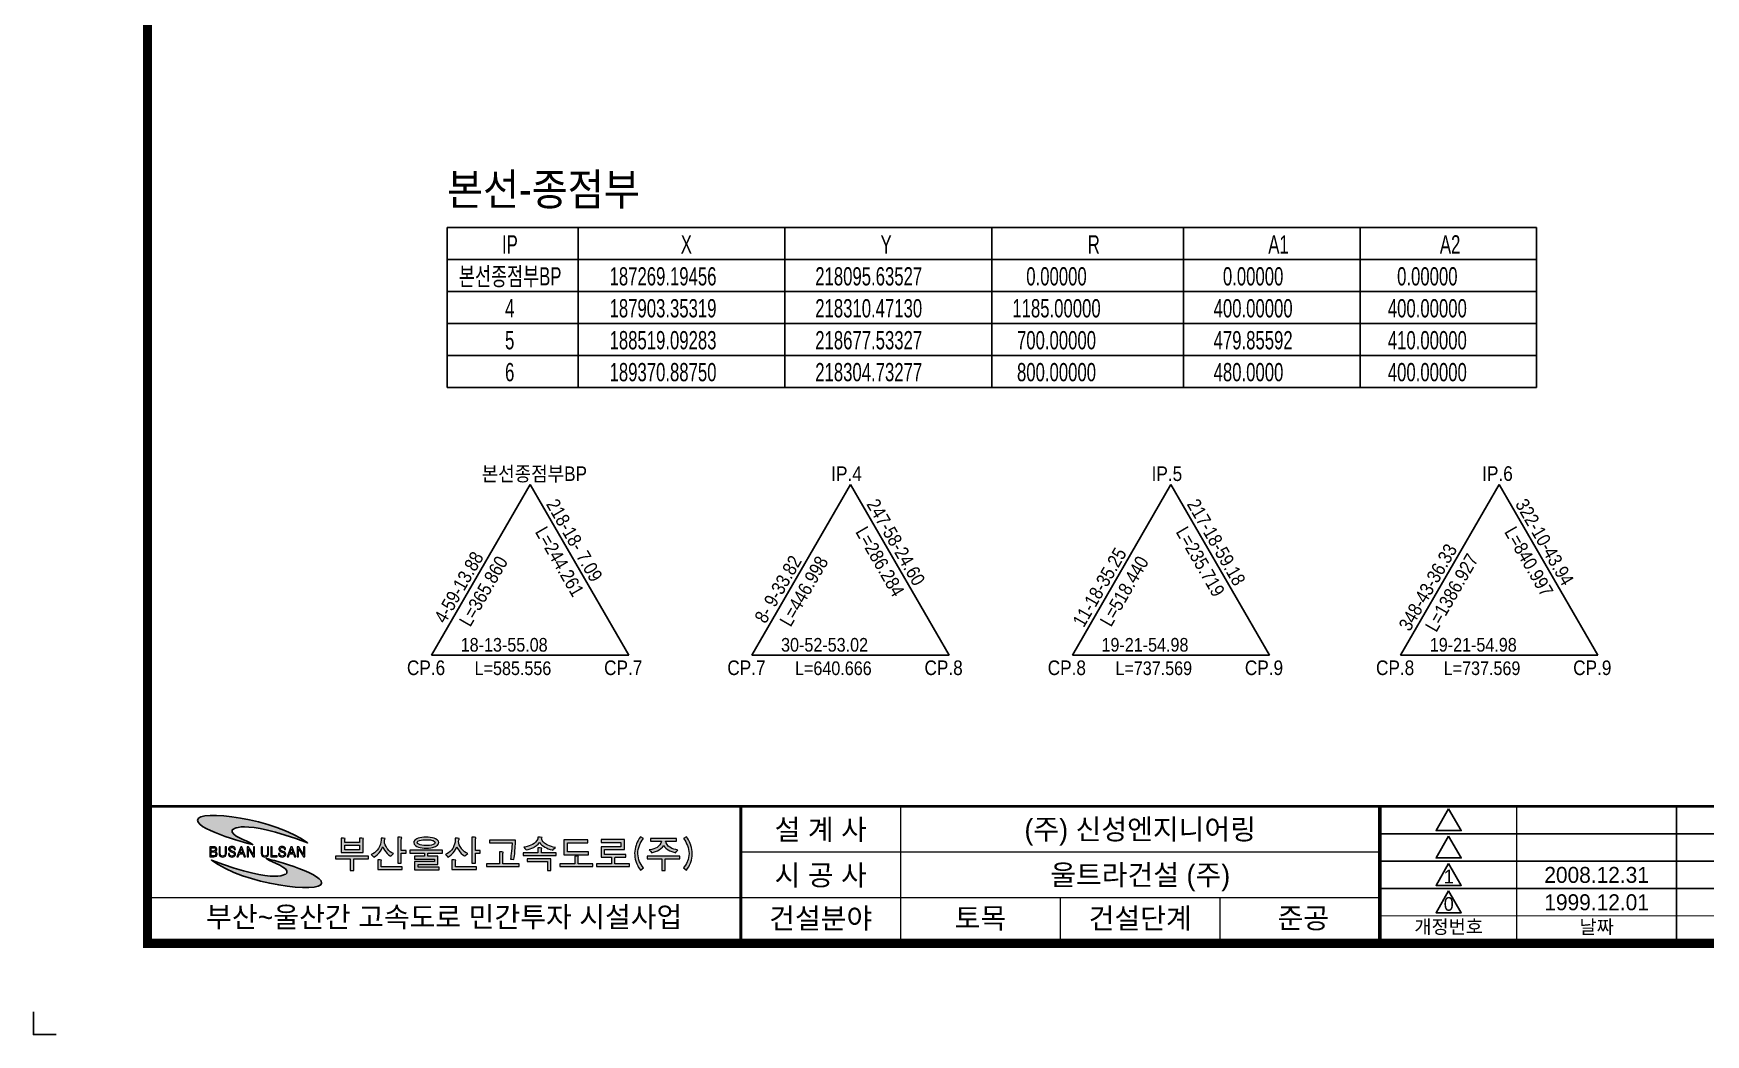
# Model space of a CAD drawing. Header units: inches. Extents: x 0 to 2523, y 0 to 1782.
# Drawn here: x 0 to 1099, y 0 to 658 of the extents above; entities that cross this region are included whole.
import ezdxf
from ezdxf.enums import TextEntityAlignment as Align

# ---------------------------------------------------------------- set-up
doc = ezdxf.new("R2010")
doc.units = ezdxf.units.IN
doc.header["$LTSCALE"] = 12
doc.header["$MEASUREMENT"] = 0
for name, color, linetype in [('CA-TABL-LIN1', 4, 'Continuous'), ('CA-TABL-LIN2', 1, 'Continuous'), ('CA-TABL-TEX1', 6, 'Continuous'), ('CA-TABL-TEX2', 3, 'Continuous'), ('CX-BORD', 3, 'Continuous'), ('CX-BORD-LIN1', 4, 'Continuous'), ('CX-BORD-LIN2', 3, 'Continuous'), ('CX-BORD-TEX2', 7, 'Continuous'), ('CX-BORD-TEX3', 6, 'Continuous'), ('CX-MISC', 2, 'Continuous'), ('CZ-TEX1', 6, 'Continuous')]:
    doc.layers.add(name, color=color, linetype=linetype)
doc.styles.add('GHG1', font='Dotum.ttf')
doc.styles.add('GHS', font='Dotum.ttf')
doc.styles.add('TB_TEXT', font='Dotum.ttf')
doc.styles.add('TB_WBTXT', font='Dotum.ttf')
doc.styles.add('TB_WMTXT', font='Dotum.ttf')

# ---------------------------------------------------------------- blocks, each defined once
blk = doc.blocks.new('CXGLOGO-EX흑백1')
h = blk.add_hatch(color=74)
edge = h.paths.add_edge_path()
edge.add_spline(control_points=[(3.24, 1.49), (1.67, 2.6), (-1.78, 3.37), (-1.38, 4.71), (-1.38, 4.71), (-1.38, 4.71), (0.38, 7.51), (15.15, 1.88), (15.15, 1.88), (8, 7.3), (-8.94, 9.33), (-8.99, 6.91), (-8.99, 6.91), (-9.03, 4.5), (3.24, 1.49), (3.24, 1.49)], knot_values=[0, 0, 0, 0, 0.25, 0.25, 0.25, 0.25, 0.5, 0.5, 0.5, 0.5, 0.75, 0.75, 0.75, 0.75, 1, 1, 1, 1], degree=3, periodic=0)
h = blk.add_hatch(color=256)
h.paths.add_polyline_path([(11.6, 0.69), (11.94, -0.26), (11.26, -0.26)], flags=16)
h.paths.add_polyline_path([(12.25, -1.14), (12.54, -1.14), (11.73, 1.06), (11.48, 1.06), (10.67, -1.14), (10.96, -1.14), (11.18, -0.49), (12.02, -0.49)])
h.paths.add_polyline_path([(1.54, -1.14), (0.73, 1.06), (0.48, 1.06), (-0.33, -1.14), (-0.04, -1.14), (0.19, -0.49), (1.03, -0.49), (1.25, -1.14)])
h.paths.add_polyline_path([(1.9, -1.14), (2.17, -1.14), (2.17, 0.61), (3.23, -1.14), (3.52, -1.14), (3.52, 1.06), (3.25, 1.06), (3.25, -0.65), (2.21, 1.06), (1.9, 1.06)])
h.paths.add_polyline_path([(5.3, -0.69), (5.27, -0.48), (5.27, 1.06), (5, 1.06), (5, -0.45), (5.03, -0.7), (5.1, -0.9), (5.16, -0.98), (5.32, -1.1), (5.52, -1.17), (5.77, -1.2), (5.79, -1.2), (6.04, -1.17), (6.25, -1.1), (6.41, -1), (6.41, -0.99), (6.53, -0.82), (6.59, -0.61), (6.6, -0.45), (6.6, 1.06), (6.33, 1.06), (6.33, -0.46), (6.29, -0.7), (6.19, -0.86), (6.01, -0.96), (5.79, -0.98), (5.55, -0.94), (5.4, -0.86)])
h.paths.add_polyline_path([(7.36, 1.06), (7.09, 1.06), (7.09, -1.14), (8.47, -1.14), (8.47, -0.93), (7.36, -0.93)])
h.paths.add_polyline_path([(10.02, 1.02), (9.81, 1.08), (9.56, 1.11), (9.56, 1.11), (9.3, 1.08), (9.1, 1.02), (9.01, 0.95), (8.88, 0.78), (8.84, 0.56), (8.84, 0.54), (8.88, 0.31), (9, 0.15), (9.13, 0.06), (9.37, -0.05), (9.48, -0.09), (9.53, -0.11), (9.76, -0.21), (9.83, -0.25), (10, -0.36), (10.06, -0.48), (10.08, -0.62), (10.02, -0.84), (9.94, -0.9), (9.76, -0.97), (9.57, -0.98), (9.32, -0.94), (9.17, -0.86), (9.07, -0.7), (9.04, -0.45), (8.77, -0.45), (8.8, -0.69), (8.87, -0.89), (8.94, -0.99), (9.1, -1.1), (9.31, -1.17), (9.56, -1.2), (9.57, -1.2), (9.84, -1.17), (10.04, -1.12), (10.15, -1.05), (10.28, -0.89), (10.34, -0.68), (10.35, -0.58), (10.32, -0.35), (10.21, -0.18), (10.18, -0.16), (10.05, -0.07), (9.82, 0.03), (9.65, 0.11), (9.38, 0.22), (9.22, 0.31), (9.21, 0.32), (9.13, 0.51), (9.13, 0.57), (9.2, 0.78), (9.25, 0.82), (9.45, 0.89), (9.55, 0.9), (9.78, 0.85), (9.9, 0.77), (10.02, 0.59), (10.05, 0.47), (10.32, 0.47), (10.28, 0.71), (10.17, 0.89), (10.17, 0.9)])
h.paths.add_polyline_path([(12.89, -1.14), (13.16, -1.14), (13.16, 0.61), (14.23, -1.14), (14.52, -1.14), (14.52, 1.06), (14.24, 1.06), (14.24, -0.65), (13.2, 1.06), (12.89, 1.06)])
h.paths.add_polyline_path([(0.27, -0.26), (0.61, 0.69), (0.95, -0.26)], flags=16)
h.paths.add_polyline_path([(-5.98, 0.11), (-5.98, 0.84), (-5.48, 0.84), (-5.24, 0.81), (-5.13, 0.75), (-5.04, 0.57), (-5.04, 0.49), (-5.09, 0.27), (-5.16, 0.19), (-5.34, 0.12), (-5.5, 0.11)], flags=16)
h.paths.add_polyline_path([(-5.98, -0.93), (-5.98, -0.1), (-5.44, -0.1), (-5.2, -0.13), (-5.1, -0.17), (-4.98, -0.33), (-4.96, -0.52), (-5.01, -0.75), (-5.09, -0.85), (-5.27, -0.92), (-5.44, -0.93)], flags=16)
h.paths.add_polyline_path([(-5.12, 1.02), (-5.35, 1.06), (-5.4, 1.06), (-6.25, 1.06), (-6.25, -1.14), (-5.37, -1.14), (-5.12, -1.12), (-4.92, -1.05), (-4.85, -0.99), (-4.74, -0.83), (-4.69, -0.61), (-4.68, -0.52), (-4.72, -0.28), (-4.81, -0.13), (-4.98, 0), (-5.07, 0.03), (-4.88, 0.15), (-4.85, 0.19), (-4.77, 0.39), (-4.76, 0.5), (-4.8, 0.72), (-4.92, 0.9), (-4.94, 0.91)])
h.paths.add_polyline_path([(-3.97, -0.69), (-3.99, -0.48), (-3.99, 1.06), (-4.26, 1.06), (-4.26, -0.45), (-4.24, -0.7), (-4.16, -0.9), (-4.1, -0.98), (-3.95, -1.1), (-3.74, -1.17), (-3.49, -1.2), (-3.48, -1.2), (-3.22, -1.17), (-3.01, -1.1), (-2.86, -1), (-2.85, -0.99), (-2.74, -0.82), (-2.68, -0.61), (-2.66, -0.45), (-2.66, 1.06), (-2.94, 1.06), (-2.94, -0.46), (-2.97, -0.7), (-3.08, -0.86), (-3.26, -0.96), (-3.47, -0.98), (-3.72, -0.94), (-3.87, -0.86)])
h.paths.add_polyline_path([(-0.83, 0.9), (-0.97, 1.02), (-1.18, 1.08), (-1.44, 1.11), (-1.69, 1.08), (-1.89, 1.02), (-1.98, 0.95), (-2.11, 0.78), (-2.16, 0.56), (-2.16, 0.54), (-2.12, 0.31), (-2, 0.15), (-1.86, 0.06), (-1.63, -0.05), (-1.52, -0.09), (-1.47, -0.11), (-1.24, -0.21), (-1.17, -0.25), (-1, -0.36), (-0.93, -0.48), (-0.92, -0.62), (-0.97, -0.84), (-1.05, -0.9), (-1.23, -0.97), (-1.42, -0.98), (-1.67, -0.94), (-1.82, -0.86), (-1.92, -0.7), (-1.96, -0.45), (-2.22, -0.45), (-2.2, -0.69), (-2.12, -0.89), (-2.05, -0.99), (-1.89, -1.1), (-1.69, -1.17), (-1.43, -1.2), (-1.42, -1.2), (-1.16, -1.17), (-0.96, -1.12), (-0.85, -1.05), (-0.71, -0.89), (-0.65, -0.68), (-0.64, -0.58), (-0.68, -0.35), (-0.79, -0.18), (-0.81, -0.16), (-0.95, -0.07), (-1.17, 0.03), (-1.35, 0.11), (-1.61, 0.22), (-1.77, 0.31), (-1.78, 0.32), (-1.86, 0.51), (-1.86, 0.57), (-1.79, 0.78), (-1.74, 0.82), (-1.55, 0.89), (-1.44, 0.9), (-1.22, 0.85), (-1.09, 0.77), (-0.97, 0.59), (-0.95, 0.47), (-0.68, 0.47), (-0.72, 0.71), (-0.82, 0.89)])
h = blk.add_hatch(color=256)
h.paths.add_polyline_path([(63.25, -2.21), (67.68, -2.21), (67.68, -4.14), (68.44, -4.14), (68.44, -1.6), (63.25, -1.6)])
h.paths.add_polyline_path([(74.44, -1.23), (74.5, -1.07), (74.18, -0.99), (73.66, -0.99), (73.66, -2.67), (70.41, -2.67), (70.41, -3.28), (77.61, -3.28), (77.61, -2.67), (74.41, -2.67), (74.41, -1.3)])
h.paths.add_polyline_path([(93.49, -1.61), (96.71, -1.61), (96.71, -0.99), (89.51, -0.99), (89.51, -1.61), (92.73, -1.61), (92.73, -4.14), (93.49, -4.14)])
h.paths.add_polyline_path([(98.53, -1.72), (98.37, -2.14), (98.33, -2.24), (98.14, -2.64), (97.91, -3.02), (97.66, -3.37), (97.51, -3.56), (98.15, -4.08), (98.41, -3.72), (98.64, -3.35), (98.84, -2.96), (99.02, -2.55), (99.1, -2.3), (99.23, -1.88), (99.33, -1.44), (99.4, -1.01), (99.43, -0.57), (99.43, -0.39), (99.41, 0.03), (99.35, 0.47), (99.26, 0.9), (99.13, 1.34), (99.11, 1.39), (98.97, 1.77), (98.79, 2.15), (98.58, 2.55), (98.35, 2.95), (98.16, 3.25), (97.51, 2.85), (97.76, 2.5), (97.99, 2.12), (98.19, 1.72), (98.35, 1.32), (98.51, 0.88), (98.62, 0.44), (98.69, 0.02), (98.72, -0.4), (98.72, -0.42), (98.7, -0.86), (98.63, -1.29)])
h.paths.add_polyline_path([(93.89, 1.53), (93.7, 1.9), (93.59, 2.25), (95.94, 2.25), (95.94, 2.86), (90.28, 2.86), (90.28, 2.25), (92.65, 2.25), (92.53, 1.84), (92.33, 1.47), (92.04, 1.16), (91.73, 0.92), (91.38, 0.74), (91, 0.59), (90.57, 0.47), (90.09, 0.38), (89.95, 0.36), (90.26, 0.07), (90.53, -0.26), (90.95, -0.16), (91.37, -0.02), (91.77, 0.15), (92.15, 0.37), (92.57, 0.66), (92.88, 0.96), (93.09, 1.27), (93.11, 1.32), (93.33, 1.02), (93.63, 0.73), (94.03, 0.44), (94.15, 0.37), (94.54, 0.16), (94.94, -0.02), (95.35, -0.17), (95.77, -0.28), (96, 0.01), (96.29, 0.32), (95.8, 0.42), (95.36, 0.55), (94.97, 0.7), (94.62, 0.88), (94.53, 0.93), (94.17, 1.21)])
h.paths.add_polyline_path([(86.94, -1.7), (87.06, -2.13), (87.12, -2.3), (87.28, -2.72), (87.46, -3.12), (87.67, -3.51), (87.91, -3.88), (88.06, -4.08), (88.71, -3.56), (88.44, -3.21), (88.2, -2.85), (87.98, -2.45), (87.89, -2.24), (87.73, -1.81), (87.61, -1.38), (87.54, -0.96), (87.51, -0.52), (87.51, -0.42), (87.53, -0.01), (87.6, 0.42), (87.7, 0.86), (87.85, 1.3), (87.85, 1.32), (88.03, 1.74), (88.24, 2.13), (88.46, 2.51), (88.71, 2.85), (88.05, 3.25), (87.8, 2.85), (87.57, 2.45), (87.37, 2.06), (87.21, 1.67), (87.1, 1.39), (86.97, 0.95), (86.88, 0.52), (86.82, 0.08), (86.8, -0.35), (86.8, -0.39), (86.81, -0.83), (86.86, -1.26)])
h.paths.add_polyline_path([(79.45, 1.02), (79.45, -1.26), (81.7, -1.26), (81.7, -2.67), (78.45, -2.67), (78.45, -3.28), (85.65, -3.28), (85.65, -2.67), (82.45, -2.67), (82.45, -1.49), (82.46, -1.45), (82.49, -1.41), (82.54, -1.33), (82.55, -1.26), (84.84, -1.26), (84.84, -0.65), (80.21, -0.65), (80.21, 0.42), (84.56, 0.42), (84.56, 2.62), (79.47, 2.62), (79.47, 2), (83.8, 2), (83.8, 1.02)])
h.paths.add_polyline_path([(76.55, 2.56), (71.31, 2.56), (71.31, -0.7), (76.71, -0.7), (76.71, -0.1), (72.08, -0.1), (72.08, 1.94), (76.55, 1.94)])
h.paths.add_polyline_path([(66.12, 0.8), (65.59, 0.8), (65.59, -0.3), (62.37, -0.3), (62.37, -0.9), (69.57, -0.9), (69.57, -0.3), (66.36, -0.3), (66.36, 0.47), (66.39, 0.55), (66.45, 0.71)])
h.paths.add_polyline_path([(66.51, 3.1), (66.13, 3.15), (65.62, 3.15), (65.55, 2.77), (65.38, 2.41), (65.1, 2.07), (64.75, 1.78), (64.42, 1.56), (64.06, 1.38), (63.66, 1.22), (63.23, 1.08), (62.77, 0.98), (62.49, 0.94), (62.76, 0.65), (63.01, 0.34), (63.46, 0.46), (63.9, 0.59), (64.3, 0.74), (64.68, 0.92), (64.87, 1.02), (65.3, 1.3), (65.63, 1.59), (65.88, 1.89), (65.96, 2.01), (66.16, 1.71), (66.45, 1.42), (66.83, 1.14), (67.1, 0.98), (67.47, 0.78), (67.87, 0.62), (68.3, 0.47), (68.73, 0.35), (68.84, 0.33), (69.11, 0.62), (69.42, 0.91), (68.98, 0.98), (68.55, 1.09), (68.14, 1.24), (67.74, 1.41), (67.49, 1.55), (67.05, 1.83), (66.72, 2.14), (66.5, 2.44), (66.43, 2.62), (66.42, 2.8), (66.49, 2.95)])
h.paths.add_polyline_path([(41.14, 1.3), (40.63, 1.32), (40.18, 1.37), (39.79, 1.46), (39.64, 1.51), (39.23, 1.76), (39.15, 1.95), (39.32, 2.24), (39.64, 2.4), (39.99, 2.5), (40.41, 2.56), (40.9, 2.59), (41.14, 2.6), (41.65, 2.58), (42.1, 2.53), (42.48, 2.44), (42.62, 2.4), (43.03, 2.16), (43.12, 1.95), (42.94, 1.67), (42.62, 1.51), (42.27, 1.41), (41.85, 1.34), (41.36, 1.3)], flags=16)
h.paths.add_polyline_path([(41.55, 3.14), (41.14, 3.15), (40.62, 3.13), (40.15, 3.09), (39.72, 3.01), (39.35, 2.9), (39.08, 2.79), (38.67, 2.52), (38.44, 2.21), (38.39, 1.95), (38.48, 1.6), (38.76, 1.31), (39.08, 1.12), (39.42, 0.98), (39.8, 0.87), (40.23, 0.8), (40.71, 0.76), (41.14, 0.75), (41.65, 0.76), (42.12, 0.81), (42.54, 0.89), (42.92, 1), (43.19, 1.12), (43.6, 1.39), (43.83, 1.7), (43.88, 1.95), (43.79, 2.3), (43.51, 2.6), (43.19, 2.79), (42.85, 2.92), (42.47, 3.03), (42.03, 3.1)])
h.paths.add_polyline_path([(47.59, -1.92), (47.27, -1.84), (46.75, -1.84), (46.75, -3.95), (52.12, -3.95), (52.12, -3.34), (47.52, -3.34), (47.52, -2.2), (47.52, -2.14), (47.55, -2.09)])
h.paths.add_polyline_path([(31.34, -1.92), (31.02, -1.84), (30.5, -1.84), (30.5, -3.95), (35.87, -3.95), (35.87, -3.34), (31.27, -3.34), (31.27, -2.2), (31.27, -2.14), (31.29, -2.09)])
h.paths.add_polyline_path([(42.94, -1.66), (42.94, -2.22), (38.57, -2.22), (38.57, -4.04), (43.94, -4.04), (43.94, -3.43), (39.33, -3.43), (39.33, -2.84), (43.7, -2.84), (43.7, -1.05), (41.51, -1.05), (41.51, -0.34), (44.73, -0.34), (44.73, 0.27), (37.53, 0.27), (37.53, -0.34), (40.75, -0.34), (40.75, -1.05), (38.57, -1.05), (38.57, -1.66)])
h.paths.add_polyline_path([(21.28, -0.99), (21.28, -1.61), (24.5, -1.61), (24.5, -4.14), (25.26, -4.14), (25.26, -1.61), (28.48, -1.61), (28.48, -0.99)])
h.paths.add_polyline_path([(51.7, 3.15), (51.16, 3.15), (51.16, -2.53), (51.92, -2.53), (51.92, -0.36), (52.98, -0.36), (52.98, 0.26), (51.92, 0.26), (51.92, 2.67), (51.94, 2.77), (51.98, 2.87), (52.02, 3.07)])
h.paths.add_polyline_path([(48.36, 2.89), (47.98, 2.94), (47.48, 2.94), (47.48, 2.49), (47.44, 2.06), (47.35, 1.64), (47.2, 1.23), (47.01, 0.84), (46.93, 0.69), (46.66, 0.31), (46.37, -0.01), (46.04, -0.29), (45.68, -0.5), (45.32, -0.65), (45.61, -0.92), (45.89, -1.23), (46.26, -0.98), (46.6, -0.71), (46.92, -0.41), (47.04, -0.28), (47.33, 0.08), (47.57, 0.45), (47.76, 0.83), (47.84, 1.05), (48.01, 0.66), (48.24, 0.28), (48.51, -0.08), (48.82, -0.41), (49.15, -0.7), (49.5, -0.96), (49.6, -1.02), (49.91, -0.72), (50.23, -0.43), (49.86, -0.27), (49.51, -0.04), (49.19, 0.26), (48.87, 0.62), (48.84, 0.66), (48.57, 1.07), (48.37, 1.48), (48.26, 1.87), (48.22, 2.19), (48.25, 2.48), (48.33, 2.7)])
h.paths.add_polyline_path([(35.45, 3.15), (34.91, 3.15), (34.91, -2.53), (35.67, -2.53), (35.67, -0.36), (36.73, -0.36), (36.73, 0.26), (35.67, 0.26), (35.67, 2.67), (35.69, 2.77), (35.73, 2.87), (35.77, 3.07)])
h.paths.add_polyline_path([(32.11, 2.89), (31.73, 2.94), (31.23, 2.94), (31.23, 2.49), (31.19, 2.06), (31.09, 1.64), (30.95, 1.23), (30.76, 0.84), (30.68, 0.69), (30.41, 0.31), (30.12, -0.01), (29.79, -0.29), (29.43, -0.5), (29.07, -0.65), (29.36, -0.92), (29.64, -1.23), (30.01, -0.98), (30.35, -0.71), (30.67, -0.41), (30.79, -0.28), (31.08, 0.08), (31.32, 0.45), (31.51, 0.83), (31.59, 1.05), (31.76, 0.66), (31.99, 0.28), (32.26, -0.08), (32.57, -0.41), (32.89, -0.7), (33.25, -0.96), (33.35, -1.02), (33.65, -0.72), (33.97, -0.43), (33.61, -0.27), (33.26, -0.04), (32.93, 0.26), (32.62, 0.62), (32.59, 0.66), (32.32, 1.07), (32.12, 1.48), (32.01, 1.87), (31.97, 2.19), (32, 2.48), (32.08, 2.7)])
h.paths.add_polyline_path([(26.51, 1.39), (26.51, 0.4), (23.29, 0.4), (23.29, 1.39)], flags=16)
h.paths.add_polyline_path([(27.32, 2.66), (27.37, 2.83), (27, 2.91), (26.51, 2.91), (26.51, 2), (23.29, 2), (23.29, 2.58), (23.3, 2.62), (23.33, 2.67), (23.39, 2.83), (22.99, 2.91), (22.53, 2.91), (22.53, -0.21), (27.28, -0.21), (27.28, 2.56), (27.29, 2.62)])
h.paths.add_polyline_path([(58, -0.14), (57.69, -0.06), (57.16, -0.06), (57.16, -2.67), (54.33, -2.67), (54.33, -3.28), (61.53, -3.28), (61.53, -2.67), (57.92, -2.67), (57.92, -0.45), (57.92, -0.39), (57.96, -0.32)])
h.paths.add_polyline_path([(60.7, 2.5), (55.01, 2.5), (55.01, 1.88), (59.93, 1.88), (59.93, 1.55), (59.9, 1.14), (59.86, 0.66), (59.82, 0.12), (59.76, -0.41), (59.7, -0.88), (59.65, -1.29), (59.59, -1.65), (59.59, -1.67), (59.95, -1.69), (60.35, -1.73), (60.41, -1.34), (60.46, -0.92), (60.51, -0.47), (60.56, 0.01), (60.58, 0.23), (60.62, 0.71), (60.65, 1.18), (60.67, 1.62), (60.69, 2.04), (60.7, 2.45)])
h = blk.add_hatch(color=142)
edge = h.paths.add_edge_path()
edge.add_spline(control_points=[(5.98, -1.49), (7.55, -2.6), (11, -3.37), (10.6, -4.71), (10.6, -4.71), (10.6, -4.71), (8.84, -7.51), (-5.93, -1.88), (-5.93, -1.88), (1.22, -7.3), (18.17, -9.33), (18.21, -6.91), (18.21, -6.91), (18.25, -4.5), (5.98, -1.49), (5.98, -1.49)], knot_values=[0, 0, 0, 0, 0.25, 0.25, 0.25, 0.25, 0.5, 0.5, 0.5, 0.5, 0.75, 0.75, 0.75, 0.75, 1, 1, 1, 1], degree=3, periodic=0)
at = {"lineweight": 0}
for points in [[(-5.12, 1.02), (-5.35, 1.06), (-5.4, 1.06), (-6.25, 1.06), (-6.25, -1.14), (-5.37, -1.14), (-5.12, -1.12), (-4.92, -1.05), (-4.85, -0.99), (-4.74, -0.83), (-4.69, -0.61), (-4.68, -0.52), (-4.72, -0.28), (-4.81, -0.13), (-4.98, 0), (-5.07, 0.03), (-4.88, 0.15), (-4.85, 0.19), (-4.77, 0.39), (-4.76, 0.5), (-4.8, 0.72), (-4.92, 0.9), (-4.94, 0.91)], [(-5.98, 0.11), (-5.98, 0.84), (-5.48, 0.84), (-5.24, 0.81), (-5.13, 0.75), (-5.04, 0.57), (-5.04, 0.49), (-5.09, 0.27), (-5.16, 0.19), (-5.34, 0.12), (-5.5, 0.11)], [(-3.97, -0.69), (-3.99, -0.48), (-3.99, 1.06), (-4.26, 1.06), (-4.26, -0.45), (-4.24, -0.7), (-4.16, -0.9), (-4.1, -0.98), (-3.95, -1.1), (-3.74, -1.17), (-3.49, -1.2), (-3.48, -1.2), (-3.22, -1.17), (-3.01, -1.1), (-2.86, -1), (-2.85, -0.99), (-2.74, -0.82), (-2.68, -0.61), (-2.66, -0.45), (-2.66, 1.06), (-2.94, 1.06), (-2.94, -0.46), (-2.97, -0.7), (-3.08, -0.86), (-3.26, -0.96), (-3.47, -0.98), (-3.72, -0.94), (-3.87, -0.86)], [(-0.83, 0.9), (-0.97, 1.02), (-1.18, 1.08), (-1.44, 1.11), (-1.69, 1.08), (-1.89, 1.02), (-1.98, 0.95), (-2.11, 0.78), (-2.16, 0.56), (-2.16, 0.54), (-2.12, 0.31), (-2, 0.15), (-1.86, 0.06), (-1.63, -0.05), (-1.52, -0.09), (-1.47, -0.11), (-1.24, -0.21), (-1.17, -0.25), (-1, -0.36), (-0.93, -0.48), (-0.92, -0.62), (-0.97, -0.84), (-1.05, -0.9), (-1.23, -0.97), (-1.42, -0.98), (-1.67, -0.94), (-1.82, -0.86), (-1.92, -0.7), (-1.96, -0.45), (-1.96, -0.45), (-2.22, -0.45), (-2.2, -0.69), (-2.12, -0.89), (-2.05, -0.99), (-1.89, -1.1), (-1.69, -1.17), (-1.43, -1.2), (-1.42, -1.2), (-1.16, -1.17), (-0.96, -1.12), (-0.85, -1.05), (-0.71, -0.89), (-0.65, -0.68), (-0.64, -0.58), (-0.68, -0.35), (-0.79, -0.18), (-0.81, -0.16), (-0.95, -0.07), (-1.17, 0.03), (-1.35, 0.11), (-1.61, 0.22), (-1.77, 0.31), (-1.78, 0.32), (-1.86, 0.51), (-1.86, 0.57), (-1.79, 0.78), (-1.74, 0.82), (-1.55, 0.89), (-1.44, 0.9), (-1.22, 0.85), (-1.09, 0.77), (-0.97, 0.59), (-0.95, 0.47), (-0.68, 0.47), (-0.72, 0.71), (-0.82, 0.89)], [(1.54, -1.14), (0.73, 1.06), (0.48, 1.06), (-0.33, -1.14), (-0.04, -1.14), (0.19, -0.49), (1.03, -0.49), (1.25, -1.14)], [(0.27, -0.26), (0.61, 0.69), (0.95, -0.26)], [(1.9, -1.14), (2.17, -1.14), (2.17, 0.61), (3.23, -1.14), (3.52, -1.14), (3.52, 1.06), (3.25, 1.06), (3.25, -0.65), (2.21, 1.06), (1.9, 1.06)], [(5.3, -0.69), (5.27, -0.48), (5.27, 1.06), (5, 1.06), (5, -0.45), (5.03, -0.7), (5.1, -0.9), (5.16, -0.98), (5.32, -1.1), (5.52, -1.17), (5.77, -1.2), (5.79, -1.2), (6.04, -1.17), (6.25, -1.1), (6.41, -1), (6.41, -0.99), (6.53, -0.82), (6.59, -0.61), (6.6, -0.45), (6.6, 1.06), (6.33, 1.06), (6.33, -0.46), (6.29, -0.7), (6.19, -0.86), (6.01, -0.96), (5.79, -0.98), (5.55, -0.94), (5.4, -0.86)], [(7.36, 1.06), (7.09, 1.06), (7.09, -1.14), (8.47, -1.14), (8.47, -0.93), (7.36, -0.93)], [(10.02, 1.02), (9.81, 1.08), (9.56, 1.11), (9.56, 1.11), (9.3, 1.08), (9.1, 1.02), (9.01, 0.95), (8.88, 0.78), (8.84, 0.56), (8.84, 0.54), (8.88, 0.31), (9, 0.15), (9.13, 0.06), (9.37, -0.05), (9.48, -0.09), (9.53, -0.11), (9.76, -0.21), (9.83, -0.25), (10, -0.36), (10.06, -0.48), (10.08, -0.62), (10.02, -0.84), (9.94, -0.9), (9.76, -0.97), (9.57, -0.98), (9.32, -0.94), (9.17, -0.86), (9.07, -0.7), (9.04, -0.45), (9.04, -0.45), (8.77, -0.45), (8.8, -0.69), (8.87, -0.89), (8.94, -0.99), (9.1, -1.1), (9.31, -1.17), (9.56, -1.2), (9.57, -1.2), (9.84, -1.17), (10.04, -1.12), (10.15, -1.05), (10.28, -0.89), (10.34, -0.68), (10.35, -0.58), (10.32, -0.35), (10.21, -0.18), (10.18, -0.16), (10.05, -0.07), (9.82, 0.03), (9.65, 0.11), (9.38, 0.22), (9.22, 0.31), (9.21, 0.32), (9.13, 0.51), (9.13, 0.57), (9.2, 0.78), (9.25, 0.82), (9.45, 0.89), (9.55, 0.9), (9.78, 0.85), (9.9, 0.77), (10.02, 0.59), (10.05, 0.47), (10.32, 0.47), (10.28, 0.71), (10.17, 0.89), (10.17, 0.9)], [(12.25, -1.14), (12.54, -1.14), (11.73, 1.06), (11.48, 1.06), (10.67, -1.14), (10.96, -1.14), (11.18, -0.49), (12.02, -0.49)], [(11.6, 0.69), (11.94, -0.26), (11.26, -0.26)], [(12.89, -1.14), (13.16, -1.14), (13.16, 0.61), (14.23, -1.14), (14.52, -1.14), (14.52, 1.06), (14.24, 1.06), (14.24, -0.65), (13.2, 1.06), (12.89, 1.06)], [(27.32, 2.66), (27.37, 2.83), (27, 2.91), (26.51, 2.91), (26.51, 2), (23.29, 2), (23.29, 2.58), (23.3, 2.62), (23.33, 2.67), (23.39, 2.83), (22.99, 2.91), (22.53, 2.91), (22.53, -0.21), (27.28, -0.21), (27.28, 2.56), (27.29, 2.62)], [(26.51, 1.39), (26.51, 0.4), (23.29, 0.4), (23.29, 1.39)], [(32.11, 2.89), (31.73, 2.94), (31.23, 2.94), (31.23, 2.49), (31.19, 2.06), (31.09, 1.64), (30.95, 1.23), (30.76, 0.84), (30.68, 0.69), (30.41, 0.31), (30.12, -0.01), (29.79, -0.29), (29.43, -0.5), (29.07, -0.65), (29.36, -0.92), (29.64, -1.23), (30.01, -0.98), (30.35, -0.71), (30.67, -0.41), (30.79, -0.28), (31.08, 0.08), (31.32, 0.45), (31.51, 0.83), (31.59, 1.05), (31.76, 0.66), (31.99, 0.28), (32.26, -0.08), (32.57, -0.41), (32.89, -0.7), (33.25, -0.96), (33.35, -1.02), (33.65, -0.72), (33.97, -0.43), (33.61, -0.27), (33.26, -0.04), (32.93, 0.26), (32.62, 0.62), (32.59, 0.66), (32.32, 1.07), (32.12, 1.48), (32.01, 1.87), (31.97, 2.19), (32, 2.48), (32.08, 2.7)], [(35.45, 3.15), (34.91, 3.15), (34.91, -2.53), (35.67, -2.53), (35.67, -0.36), (36.73, -0.36), (36.73, 0.26), (35.67, 0.26), (35.67, 2.67), (35.69, 2.77), (35.73, 2.87), (35.77, 3.07)], [(42.94, -1.66), (42.94, -2.22), (38.57, -2.22), (38.57, -4.04), (43.94, -4.04), (43.94, -3.43), (39.33, -3.43), (39.33, -2.84), (43.7, -2.84), (43.7, -1.05), (41.51, -1.05), (41.51, -0.34), (44.73, -0.34), (44.73, 0.27), (37.53, 0.27), (37.53, -0.34), (40.75, -0.34), (40.75, -1.05), (38.57, -1.05), (38.57, -1.66)], [(41.55, 3.14), (41.14, 3.15), (40.62, 3.13), (40.15, 3.09), (39.72, 3.01), (39.35, 2.9), (39.08, 2.79), (38.67, 2.52), (38.44, 2.21), (38.39, 1.95), (38.48, 1.6), (38.76, 1.31), (39.08, 1.12), (39.42, 0.98), (39.8, 0.87), (40.23, 0.8), (40.71, 0.76), (41.14, 0.75), (41.65, 0.76), (42.12, 0.81), (42.54, 0.89), (42.92, 1), (43.19, 1.12), (43.6, 1.39), (43.83, 1.7), (43.88, 1.95), (43.79, 2.3), (43.51, 2.6), (43.19, 2.79), (42.85, 2.92), (42.47, 3.03), (42.03, 3.1)], [(41.14, 1.3), (40.63, 1.32), (40.18, 1.37), (39.79, 1.46), (39.64, 1.51), (39.23, 1.76), (39.15, 1.95), (39.32, 2.24), (39.64, 2.4), (39.99, 2.5), (40.41, 2.56), (40.9, 2.59), (41.14, 2.6), (41.65, 2.58), (42.1, 2.53), (42.48, 2.44), (42.62, 2.4), (43.03, 2.16), (43.12, 1.95), (42.94, 1.67), (42.62, 1.51), (42.27, 1.41), (41.85, 1.34), (41.36, 1.3)], [(48.36, 2.89), (47.98, 2.94), (47.48, 2.94), (47.48, 2.49), (47.44, 2.06), (47.35, 1.64), (47.2, 1.23), (47.01, 0.84), (46.93, 0.69), (46.66, 0.31), (46.37, -0.01), (46.04, -0.29), (45.68, -0.5), (45.32, -0.65), (45.61, -0.92), (45.89, -1.23), (46.26, -0.98), (46.6, -0.71), (46.92, -0.41), (47.04, -0.28), (47.33, 0.08), (47.57, 0.45), (47.76, 0.83), (47.84, 1.05), (48.01, 0.66), (48.24, 0.28), (48.51, -0.08), (48.82, -0.41), (49.15, -0.7), (49.5, -0.96), (49.6, -1.02), (49.91, -0.72), (50.23, -0.43), (49.86, -0.27), (49.51, -0.04), (49.19, 0.26), (48.87, 0.62), (48.84, 0.66), (48.57, 1.07), (48.37, 1.48), (48.26, 1.87), (48.22, 2.19), (48.25, 2.48), (48.33, 2.7)], [(51.7, 3.15), (51.16, 3.15), (51.16, -2.53), (51.92, -2.53), (51.92, -0.36), (52.98, -0.36), (52.98, 0.26), (51.92, 0.26), (51.92, 2.67), (51.94, 2.77), (51.98, 2.87), (52.02, 3.07)], [(60.7, 2.5), (55.01, 2.5), (55.01, 1.88), (59.93, 1.88), (59.93, 1.55), (59.9, 1.14), (59.86, 0.66), (59.82, 0.12), (59.76, -0.41), (59.7, -0.88), (59.65, -1.29), (59.59, -1.65), (59.59, -1.67), (59.95, -1.69), (60.35, -1.73), (60.41, -1.34), (60.46, -0.92), (60.51, -0.47), (60.56, 0.01), (60.58, 0.23), (60.62, 0.71), (60.65, 1.18), (60.67, 1.62), (60.69, 2.04), (60.7, 2.45)], [(66.12, 0.8), (65.59, 0.8), (65.59, -0.3), (62.37, -0.3), (62.37, -0.9), (69.57, -0.9), (69.57, -0.3), (66.36, -0.3), (66.36, 0.47), (66.39, 0.55), (66.45, 0.71)], [(66.51, 3.1), (66.13, 3.15), (65.62, 3.15), (65.55, 2.77), (65.38, 2.41), (65.1, 2.07), (64.75, 1.78), (64.42, 1.56), (64.06, 1.38), (63.66, 1.22), (63.23, 1.08), (62.77, 0.98), (62.49, 0.94), (62.76, 0.65), (63.01, 0.34), (63.46, 0.46), (63.9, 0.59), (64.3, 0.74), (64.68, 0.92), (64.87, 1.02), (65.3, 1.3), (65.63, 1.59), (65.88, 1.89), (65.96, 2.01), (66.16, 1.71), (66.45, 1.42), (66.83, 1.14), (67.1, 0.98), (67.47, 0.78), (67.87, 0.62), (68.3, 0.47), (68.73, 0.35), (68.84, 0.33), (69.11, 0.62), (69.42, 0.91), (68.98, 0.98), (68.55, 1.09), (68.14, 1.24), (67.74, 1.41), (67.49, 1.55), (67.05, 1.83), (66.72, 2.14), (66.5, 2.44), (66.43, 2.62), (66.42, 2.8), (66.49, 2.95)], [(76.55, 2.56), (71.31, 2.56), (71.31, -0.7), (76.71, -0.7), (76.71, -0.1), (72.08, -0.1), (72.08, 1.94), (76.55, 1.94)], [(79.45, 1.02), (79.45, -1.26), (81.7, -1.26), (81.7, -2.67), (78.45, -2.67), (78.45, -3.28), (85.65, -3.28), (85.65, -2.67), (82.45, -2.67), (82.45, -1.49), (82.46, -1.45), (82.49, -1.41), (82.54, -1.33), (82.55, -1.26), (84.84, -1.26), (84.84, -0.65), (80.21, -0.65), (80.21, 0.42), (84.56, 0.42), (84.56, 2.62), (79.47, 2.62), (79.47, 2), (83.8, 2), (83.8, 1.02)], [(86.94, -1.7), (87.06, -2.13), (87.12, -2.3), (87.28, -2.72), (87.46, -3.12), (87.67, -3.51), (87.91, -3.88), (88.06, -4.08), (88.71, -3.56), (88.44, -3.21), (88.2, -2.85), (87.98, -2.45), (87.89, -2.24), (87.73, -1.81), (87.61, -1.38), (87.54, -0.96), (87.51, -0.52), (87.51, -0.42), (87.53, -0.01), (87.6, 0.42), (87.7, 0.86), (87.85, 1.3), (87.85, 1.32), (88.03, 1.74), (88.24, 2.13), (88.46, 2.51), (88.71, 2.85), (88.05, 3.25), (87.8, 2.85), (87.57, 2.45), (87.37, 2.06), (87.21, 1.67), (87.1, 1.39), (86.97, 0.95), (86.88, 0.52), (86.82, 0.08), (86.8, -0.35), (86.8, -0.39), (86.81, -0.83), (86.86, -1.26)], [(93.89, 1.53), (93.7, 1.9), (93.59, 2.25), (95.94, 2.25), (95.94, 2.86), (90.28, 2.86), (90.28, 2.25), (92.65, 2.25), (92.53, 1.84), (92.33, 1.47), (92.04, 1.16), (91.73, 0.92), (91.38, 0.74), (91, 0.59), (90.57, 0.47), (90.09, 0.38), (89.95, 0.36), (90.26, 0.07), (90.53, -0.26), (90.95, -0.16), (91.37, -0.02), (91.77, 0.15), (92.15, 0.37), (92.57, 0.66), (92.88, 0.96), (93.09, 1.27), (93.11, 1.32), (93.33, 1.02), (93.63, 0.73), (94.03, 0.44), (94.15, 0.37), (94.54, 0.16), (94.94, -0.02), (95.35, -0.17), (95.77, -0.28), (96, 0.01), (96.29, 0.32), (95.8, 0.42), (95.36, 0.55), (94.97, 0.7), (94.62, 0.88), (94.53, 0.93), (94.17, 1.21)], [(98.53, -1.72), (98.37, -2.14), (98.33, -2.24), (98.14, -2.64), (97.91, -3.02), (97.66, -3.37), (97.51, -3.56), (98.15, -4.08), (98.41, -3.72), (98.64, -3.35), (98.84, -2.96), (99.02, -2.55), (99.1, -2.3), (99.23, -1.88), (99.33, -1.44), (99.4, -1.01), (99.43, -0.57), (99.43, -0.39), (99.41, 0.03), (99.35, 0.47), (99.26, 0.9), (99.13, 1.34), (99.11, 1.39), (98.97, 1.77), (98.79, 2.15), (98.58, 2.55), (98.35, 2.95), (98.16, 3.25), (97.51, 2.85), (97.76, 2.5), (97.99, 2.12), (98.19, 1.72), (98.35, 1.32), (98.51, 0.88), (98.62, 0.44), (98.69, 0.02), (98.72, -0.4), (98.72, -0.42), (98.7, -0.86), (98.63, -1.29)], [(-5.98, -0.93), (-5.98, -0.1), (-5.44, -0.1), (-5.2, -0.13), (-5.1, -0.17), (-4.98, -0.33), (-4.96, -0.52), (-5.01, -0.75), (-5.09, -0.85), (-5.27, -0.92), (-5.44, -0.93)], [(21.28, -0.99), (21.28, -1.61), (24.5, -1.61), (24.5, -4.14), (25.26, -4.14), (25.26, -1.61), (28.48, -1.61), (28.48, -0.99)], [(31.34, -1.92), (31.02, -1.84), (30.5, -1.84), (30.5, -3.95), (35.87, -3.95), (35.87, -3.34), (31.27, -3.34), (31.27, -2.2), (31.27, -2.14), (31.29, -2.09)], [(47.59, -1.92), (47.27, -1.84), (46.75, -1.84), (46.75, -3.95), (52.12, -3.95), (52.12, -3.34), (47.52, -3.34), (47.52, -2.2), (47.52, -2.14), (47.55, -2.09)], [(58, -0.14), (57.69, -0.06), (57.16, -0.06), (57.16, -2.67), (54.33, -2.67), (54.33, -3.28), (61.53, -3.28), (61.53, -2.67), (57.92, -2.67), (57.92, -0.45), (57.92, -0.39), (57.96, -0.32)], [(63.25, -2.21), (67.68, -2.21), (67.68, -4.14), (68.44, -4.14), (68.44, -1.6), (63.25, -1.6)], [(74.44, -1.23), (74.5, -1.07), (74.18, -0.99), (73.66, -0.99), (73.66, -2.67), (70.41, -2.67), (70.41, -3.28), (77.61, -3.28), (77.61, -2.67), (74.41, -2.67), (74.41, -1.3)], [(93.49, -1.61), (96.71, -1.61), (96.71, -0.99), (89.51, -0.99), (89.51, -1.61), (92.73, -1.61), (92.73, -4.14), (93.49, -4.14)]]:
    blk.add_lwpolyline(points, close=True, dxfattribs=at)
blk.add_lwpolyline([(-1.44, 1.11), (-1.44, 1.11)], dxfattribs=at)
at = {"color": 74}
blk.add_open_spline([(3.24, 1.49), (1.67, 2.6), (-1.78, 3.37), (-1.38, 4.71), (-1.38, 4.71), (-1.38, 4.71), (0.38, 7.51), (15.15, 1.88), (15.15, 1.88), (8, 7.3), (-8.94, 9.33), (-8.99, 6.91), (-8.99, 6.91), (-9.03, 4.5), (3.24, 1.49), (3.24, 1.49)], degree=3, knots=[0, 0, 0, 0, 0.25, 0.25, 0.25, 0.25, 0.5, 0.5, 0.5, 0.5, 0.75, 0.75, 0.75, 0.75, 1, 1, 1, 1], dxfattribs=at)
at = {"color": 142}
blk.add_open_spline([(5.98, -1.49), (7.55, -2.6), (11, -3.37), (10.6, -4.71), (10.6, -4.71), (10.6, -4.71), (8.84, -7.51), (-5.93, -1.88), (-5.93, -1.88), (1.22, -7.3), (18.17, -9.33), (18.21, -6.91), (18.21, -6.91), (18.25, -4.5), (5.98, -1.49), (5.98, -1.49)], degree=3, knots=[0, 0, 0, 0, 0.25, 0.25, 0.25, 0.25, 0.5, 0.5, 0.5, 0.5, 0.75, 0.75, 0.75, 0.75, 1, 1, 1, 1], dxfattribs=at)
blk = doc.blocks.new('CXBLKA1-KHCA-부산~울산109_K2H')
at = {"layer": 'CX-BORD-LIN1', "const_width": 2}
blk.add_lwpolyline([(821, 20), (25, 20), (25, 574), (821, 574)], close=True, dxfattribs=at)
at = {"layer": 'CX-BORD-LIN1'}
for points, const_width in [([(821, 50), (25, 50)], 0.6), ([(155, 20), (155, 50)], 0.6), ([(190, 20), (190, 50)], 0.3), ([(295, 20), (295, 50)], 0.8), ([(295, 20), (295, 50)], 0.6), ([(325, 20), (325, 50)], 0.3), ([(360, 20), (360, 50)], 0.3), ([(591, 26), (295, 26)], 0.2)]:
    blk.add_lwpolyline(points, dxfattribs=dict(at, const_width=const_width))
for points in [[(310.08, 49.47), (307.34, 44.71), (312.83, 44.71)], [(310.08, 43.47), (307.34, 38.71), (312.83, 38.71)], [(310.08, 37.47), (307.34, 32.71), (312.83, 32.71)], [(310.08, 31.47), (307.34, 26.71), (312.83, 26.71)]]:
    blk.add_lwpolyline(points, close=True, dxfattribs=at)
at = {"layer": 'CX-BORD-LIN2'}
for points in [[(591, 44), (295, 44)], [(591, 38), (295, 38)], [(591, 32), (295, 32)]]:
    blk.add_lwpolyline(points, dxfattribs=at)
at = {"layer": 'CX-BORD-LIN2', "const_width": 0.3}
for points in [[(295, 40), (155, 40)], [(295, 30), (25, 30)], [(225, 20), (225, 30)], [(260, 20), (260, 30)]]:
    blk.add_lwpolyline(points, dxfattribs=at)
at = {"layer": 'CX-MISC'}
blk.add_lwpolyline([(5, 0), (0, 0), (0, 5)], dxfattribs=at)
blk.add_blockref('CXGLOGO-EX흑백1', (44.93, 40.12), dxfattribs=at)
at = {"layer": 'CX-BORD-LIN1', "style": 'TB_TEXT'}
for tag, height, p in [('TR_RNUM4', 3, (310.11, 46.64)), ('TR_RDAT4', 3.5, (342.5, 47)), ('TR_DGN4', 3.5, (484.12, 47)), ('TR_CHK4', 3.5, (524.12, 47)), ('TR_APP4', 3.5, (564.12, 47)), ('TR_RNUM3', 3, (310.11, 40.64)), ('TR_RDAT3', 3.5, (342.5, 41)), ('TR_DGN3', 3.5, (484.12, 41)), ('TR_CHK3', 3.5, (524.12, 41)), ('TR_APP3', 3.5, (564.12, 41)), ('TR_RDAT2', 3.5, (342.5, 35)), ('TR_DGN2', 3.5, (484.12, 35)), ('TR_CHK2', 3.5, (524.12, 35)), ('TR_APP2', 3.5, (564.12, 35)), ('TR_RNUM2', 3, (310.11, 34.64)), ('TR_RNUM1', 3, (310.11, 28.64)), ('TR_RDAT1', 3.5, (342.5, 29)), ('TR_DGN1', 3.5, (484.12, 29)), ('TR_CHK1', 3.5, (524.12, 29)), ('TR_APP1', 3.5, (564.12, 29))]:
    blk.add_attdef(tag, text='', height=height, dxfattribs=at).set_placement(p, align=Align.MIDDLE_CENTER)
for tag, p in [('TR_RCON4', (367.3, 47)), ('TR_RCON3', (367.3, 41)), ('TR_RCON2', (367.3, 35)), ('TR_RCON1', (367.3, 29))]:
    blk.add_attdef(tag, text='', height=3.5, dxfattribs=at).set_placement(p, align=Align.MIDDLE_LEFT)
at = {"layer": 'CX-BORD-LIN2', "style": 'TB_TEXT'}
blk.add_attdef('TD_VERSION', text='', height=3, rotation=90, dxfattribs=at).set_placement((825.5, 68.01), align=Align.MIDDLE_CENTER)
at = {"layer": 'CX-BORD-TEX2', "style": 'TB_WMTXT'}
for tag, height, p in [('TB_CNAME', 5, (40.34, 551.83)), ('TB_CSCOP', 4, (41.63, 543.83))]:
    blk.add_attdef(tag, text='', height=height, dxfattribs=at).set_placement(p, align=Align.BOTTOM_LEFT)
at = {"layer": 'CX-BORD-TEX2', "style": 'TB_WBTXT'}
for tag, height, p in [('TB_MTITIL', 10, (423, 553.33)), ('TB_STITL', 7, (423, 538.33))]:
    blk.add_attdef(tag, text='', height=height, dxfattribs=at).set_placement(p, align=Align.MIDDLE_CENTER)
at = {"layer": 'CX-BORD-TEX3', "style": 'TB_TEXT'}
for s, height, p in [('설 계 사', 4.5, (172.5, 45)), ('시 공 사', 4.5, (172.5, 35)), ('건설분야', 4.5, (172.5, 25.53)), ('건설단계', 4.5, (242.5, 25.53)), ('개정번호', 3, (310.08, 23.66)), ('날짜', 3, (342.5, 23.66))]:
    blk.add_text(s, height=height, dxfattribs=at).set_placement(p, align=Align.MIDDLE)
for tag, height, p in [('TD_DCOMP', 4.5, (242.5, 45)), ('TD_CSECT', 4.5, (636, 45)), ('TD_DNAME_TOP', 4.5, (780, 45)), ('TD_DNAME_MAIN', 4.5, (780, 39.01)), ('TD_CCOMP', 4.5, (242.5, 35)), ('TD_HSCAL', 4.5, (651.7, 35.24)), ('TD_VSCAL', 4.5, (680.78, 35.24)), ('TD_DNAME_BOT', 3, (780, 33.65)), ('TD_CNAME', 4.5, (90, 25.75)), ('TD_FIELD', 4.5, (207.5, 25.53)), ('TD_CSTEP', 4.5, (278.24, 25.53)), ('TD_DWGCODE', 4.5, (666, 25.39)), ('TD_DWGNO', 4.5, (780, 25.39))]:
    blk.add_attdef(tag, text='', height=height, dxfattribs=at).set_placement(p, align=Align.MIDDLE_CENTER)
at = {"layer": 'CX-BORD-TEX3', "style": 'TB_TEXT', "width": 0.9}
blk.add_attdef('TD_CDIST', text='', height=4, dxfattribs=at).set_placement((681, 45), align=Align.MIDDLE_CENTER)

msp = doc.modelspace()

# ---------------------------------------------------------------- linework, layer by layer
at = {"layer": 'CA-TABL-LIN1', "linetype": 'Continuous'}
for p, q in [((272, 530.6), (988, 530.6)), ((272, 425.6), (272, 530.6)), ((988, 530.6), (988, 425.6)), ((272, 509.6), (988, 509.6)), ((272, 425.6), (988, 425.6))]:
    msp.add_line(p, q, dxfattribs=at)
at = {"layer": 'CA-TABL-LIN2', "linetype": 'Continuous'}
for p, q in [((358, 530.6), (358, 425.6)), ((988, 446.6), (272, 446.6)), ((988, 425.6), (988, 425.6)), ((326.5, 361.6), (261.7, 249.4)), ((326.5, 361.6), (391.3, 249.4)), ((537.1, 361.6), (472.3, 249.4)), ((537.1, 361.6), (601.9, 249.4)), ((747.7, 361.6), (682.9, 249.4)), ((747.7, 361.6), (812.5, 249.4)), ((963.5, 361.7), (898.7, 249.4)), ((963.5, 361.7), (1028.4, 249.4)), ((261.7, 249.4), (391.3, 249.4)), ((472.3, 249.4), (601.9, 249.4)), ((682.9, 249.4), (812.5, 249.4)), ((898.7, 249.4), (1028.4, 249.4))]:
    msp.add_line(p, q, dxfattribs=at)
at = {"layer": 'CA-TABL-LIN2'}
for p, q in [((494, 530.6), (494, 425.6)), ((630, 530.6), (630, 425.6)), ((756, 530.6), (756, 425.6)), ((872, 530.6), (872, 425.6)), ((272, 488.6), (988, 488.6)), ((272, 467.6), (988, 467.6)), ((272, 446.6), (988, 446.6))]:
    msp.add_line(p, q, dxfattribs=at)

# ---------------------------------------------------------------- block references
at = {"layer": 'CX-BORD'}
ref = msp.add_blockref('CXBLKA1-KHCA-부산~울산109_K2H', (0, 0), dxfattribs=dict(at, xscale=3, yscale=3, zscale=3))
ref.add_attrib('TD_CNAME', '부산~울산간 고속도로 민간투자 시설사업', dxfattribs={"layer": 'CX-BORD-TEX3', "height": 13.5, "style": 'TB_TEXT'}).set_placement((270, 77.3), align=Align.MIDDLE_CENTER)
ref.add_attrib('TD_DCOMP', '(주) 신성엔지니어링', dxfattribs={"layer": 'CX-BORD-TEX3', "height": 13.5, "style": 'TB_TEXT'}).set_placement((727.5, 135), align=Align.MIDDLE_CENTER)
ref.add_attrib('TD_CCOMP', '울트라건설 (주)', dxfattribs={"layer": 'CX-BORD-TEX3', "height": 13.5, "style": 'TB_TEXT'}).set_placement((727.5, 105), align=Align.MIDDLE_CENTER)
ref.add_attrib('TD_FIELD', '토목', dxfattribs={"layer": 'CX-BORD-TEX3', "height": 13.5, "style": 'TB_TEXT'}).set_placement((622.5, 76.6), align=Align.MIDDLE_CENTER)
ref.add_attrib('TD_CSTEP', '준공', dxfattribs={"layer": 'CX-BORD-TEX3', "height": 13.5, "style": 'TB_TEXT'}).set_placement((834.7, 76.6), align=Align.MIDDLE_CENTER)
ref.add_attrib('TR_RNUM1', '0', dxfattribs={"layer": 'CX-BORD-LIN1', "height": 9, "style": 'TB_TEXT'}).set_placement((930.3, 85.9), align=Align.MIDDLE_CENTER)
ref.add_attrib('TR_RDAT1', '1999.12.01', dxfattribs={"layer": 'CX-BORD-LIN1', "height": 10.5, "style": 'TB_TEXT'}).set_placement((1027.5, 87), align=Align.MIDDLE_CENTER)
ref.add_attrib('TR_RNUM2', '1', dxfattribs={"layer": 'CX-BORD-LIN1', "height": 9, "style": 'TB_TEXT'}).set_placement((930.3, 103.9), align=Align.MIDDLE_CENTER)
ref.add_attrib('TR_RDAT2', '2008.12.31', dxfattribs={"layer": 'CX-BORD-LIN1', "height": 10.5, "style": 'TB_TEXT'}).set_placement((1027.5, 105), align=Align.MIDDLE_CENTER)

# ---------------------------------------------------------------- texts
at = {"layer": 'CA-TABL-TEX1', "style": 'GHS', "width": 0.7}
for s, p in [('IP', (308, 513.6)), ('X', (425.5, 513.6)), ('Y', (556.8, 513.6)), ('R', (693, 513.6)), ('A1', (811.7, 513.6)), ('A2', (924.5, 513.6))]:
    msp.add_text(s, height=12, rotation=360, dxfattribs=at).set_placement(p)
at = {"layer": 'CA-TABL-TEX1', "style": 'GHS', "width": 0.9}
for s, p in [('본선종점부BP', (294.6, 364)), ('IP.6', (952.3, 364.1)), ('IP.4', (524.4, 364)), ('IP.5', (735, 364)), ('CP.6', (245.5, 236.4)), ('CP.7', (375.1, 236.4)), ('CP.7', (456.1, 236.4)), ('CP.8', (585.7, 236.4)), ('CP.8', (666.7, 236.4)), ('CP.9', (796.3, 236.4)), ('CP.8', (882.5, 236.4)), ('CP.9', (1012.1, 236.4))]:
    msp.add_text(s, height=9.6, dxfattribs=at).set_placement(p)
at = {"layer": 'CA-TABL-TEX2', "style": 'GHS'}
for s, height, rotation, width, p in [('본선종점부BP', 12, 360, 0.7, (279.7, 492.6)), ('187269.19456', 12, 360, 0.7, (378.7, 492.6)), ('218095.63527', 12, 360, 0.7, (513.9, 492.6)), ('    0.00000', 12, 360, 0.7, (640.4, 492.6)), ('   0.00000', 12, 360, 0.7, (772.7, 492.6)), ('   0.00000', 12, 360, 0.7, (887.2, 492.6)), ('187903.35319', 12, 360, 0.7, (378.7, 471.6)), ('218310.47130', 12, 360, 0.7, (513.9, 471.6)), (' 1185.00000', 12, 360, 0.7, (640.4, 471.6)), (' 400.00000', 12, 360, 0.7, (772.7, 471.6)), (' 400.00000', 12, 360, 0.7, (887.2, 471.6)), ('4', 12, 360, 0.7, (310, 471.6)), ('5', 12, 360, 0.7, (310, 450.6)), ('188519.09283', 12, 360, 0.7, (378.7, 450.6)), ('218677.53327', 12, 360, 0.7, (513.9, 450.6)), ('  700.00000', 12, 360, 0.7, (640.4, 450.6)), (' 479.85592', 12, 360, 0.7, (772.7, 450.6)), (' 410.00000', 12, 360, 0.7, (887.2, 450.6)), ('6', 12, 360, 0.7, (310, 429.6)), ('189370.88750', 12, 360, 0.7, (378.7, 429.6)), ('218304.73277', 12, 360, 0.7, (513.9, 429.6)), ('  800.00000', 12, 360, 0.7, (640.4, 429.6)), (' 480.0000', 12, 360, 0.7, (772.7, 429.6)), (' 400.00000', 12, 360, 0.7, (887.2, 429.6)), ('218-18- 7.09', 9, 300, 0.9, (336.7, 348.8)), ('247-58-24.60', 9, 300, 0.9, (547.3, 348.8)), ('217-18-59.18', 9, 300, 0.9, (757.9, 348.8)), ('322-10-43.94', 9, 300, 0.9, (973.7, 348.9)), ('L=244.261', 9, 300, 0.9, (329.4, 330.6)), ('L=286.284', 9, 300, 0.9, (540, 330.6)), ('L=235.719', 9, 300, 0.9, (750.6, 330.6)), ('L=840.997', 9, 300, 0.9, (966.5, 330.6)), (' 11-18-35.25', 9, 60, 0.9, (688.9, 264.6)), ('348-43-36.33', 9, 60, 0.9, (904.7, 264.6)), ('  4-59-13.88', 9, 60, 0.9, (267.7, 264.6)), ('L=365.860', 9, 60, 0.9, (287.1, 267.5)), ('  8- 9-33.82', 9, 60, 0.9, (478.3, 264.6)), ('L=446.998', 9, 60, 0.9, (497.7, 267.5)), ('L=518.440', 9, 60, 0.9, (708.3, 267.5)), ('L=1386.927', 9, 60, 0.9, (922.1, 264))]:
    msp.add_text(s, height=height, rotation=rotation, dxfattribs=dict(at, width=width)).set_placement(p)
at = {"layer": 'CA-TABL-TEX2', "style": 'GHS', "width": 0.9}
for s, p in [(' 18-13-55.08', (277.9, 251.8)), (' 30-52-53.02', (488.5, 251.8)), (' 19-21-54.98', (699.1, 251.8)), (' 19-21-54.98', (914.9, 251.8)), ('L=585.556', (290, 236.4)), ('L=640.666', (500.6, 236.4)), ('L=737.569', (711.2, 236.4)), ('L=737.569', (927, 236.4))]:
    msp.add_text(s, height=9, dxfattribs=at).set_placement(p)
at = {"layer": 'CZ-TEX1', "style": 'GHG1', "width": 0.9}
msp.add_text('본선-종점부', height=21, dxfattribs=at).set_placement((271.8, 545.3))

doc.saveas('drawing.dxf')
